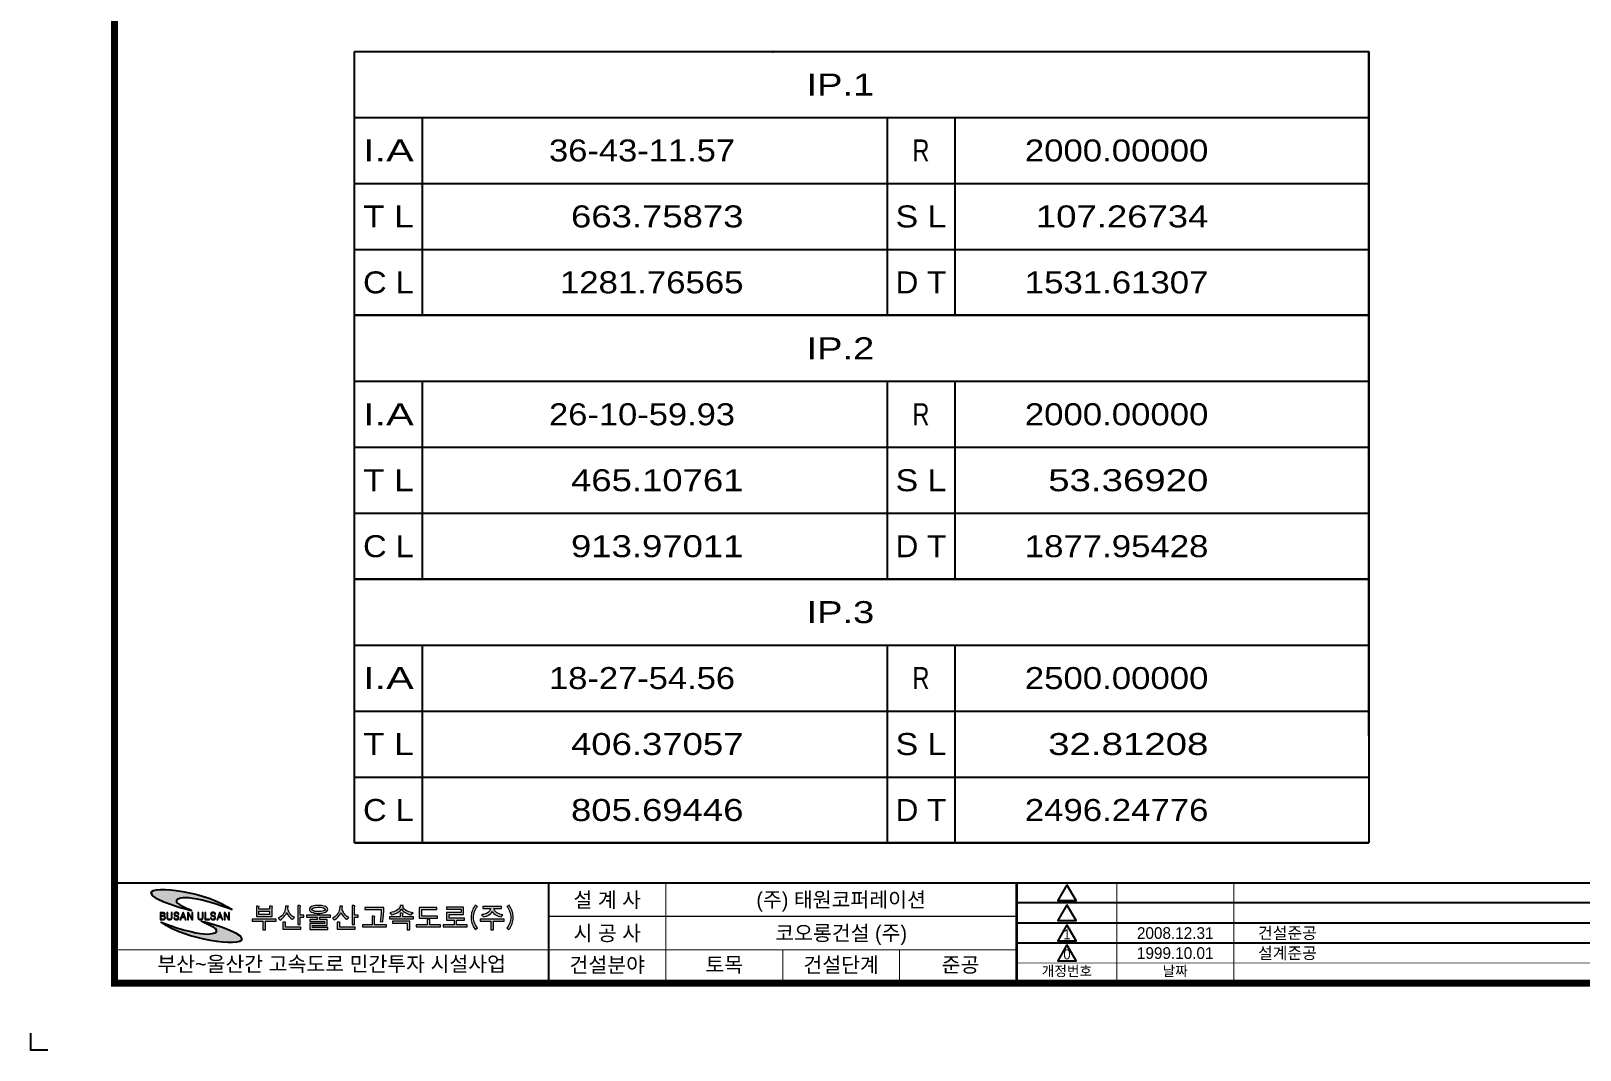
# Model space of a CAD drawing. Header units: millimetres. Extents: x 0 to 1450, y 0 to 594.
# Drawn here: x 0 to 463.7, y 0 to 304.9 of the extents above; entities that cross this region are included whole.
import ezdxf
from ezdxf.enums import TextEntityAlignment as Align

# ---------------------------------------------------------------- set-up
doc = ezdxf.new("R2010")
doc.units = ezdxf.units.MM
doc.header["$LTSCALE"] = 10
for name, color, linetype in [('CA-TABL-LIN1', 4, 'Continuous'), ('CA-TABL-LIN2', 1, 'Continuous'), ('CA-TABL-TEX1', 6, 'Continuous'), ('CA-TABL-TEX2', 3, 'Continuous'), ('CX-BORD', 3, 'Continuous'), ('CX-BORD-LIN1', 4, 'Continuous'), ('CX-BORD-LIN2', 3, 'Continuous'), ('CX-BORD-TEX2', 7, 'Continuous'), ('CX-BORD-TEX3', 6, 'Continuous'), ('CX-MISC', 2, 'Continuous')]:
    doc.layers.add(name, color=color, linetype=linetype)
doc.styles.add('RP2', font='Dotum.ttf')
doc.styles.add('TB_TEXT', font='Dotum.ttf')
doc.styles.add('TB_WBTXT', font='Dotum.ttf')
doc.styles.add('TB_WMTXT', font='Dotum.ttf')

# ---------------------------------------------------------------- blocks, each defined once
blk = doc.blocks.new('CXGLOGO-EX흑백1')
h = blk.add_hatch(color=74)
edge = h.paths.add_edge_path()
edge.add_spline(control_points=[(3.24, 1.49), (1.67, 2.6), (-1.78, 3.37), (-1.38, 4.71), (-1.38, 4.71), (-1.38, 4.71), (0.38, 7.51), (15.15, 1.88)], knot_values=[0, 0, 0, 0, 0.25, 0.25, 0.25, 0.25, 0.5, 0.5, 0.5, 0.5], degree=3, periodic=0)
edge.add_spline(control_points=[(15.15, 1.88), (8, 7.3), (-8.94, 9.33), (-8.99, 6.91)], knot_values=[0.5, 0.5, 0.5, 0.5, 0.75, 0.75, 0.75, 0.75], degree=3, periodic=0)
edge.add_spline(control_points=[(-8.99, 6.91), (-9.03, 4.5), (3.24, 1.49), (3.24, 1.49)], knot_values=[0.75, 0.75, 0.75, 0.75, 1, 1, 1, 1], degree=3, periodic=0)
h = blk.add_hatch(color=256)
h.paths.add_polyline_path([(11.6, 0.69), (11.94, -0.26), (11.26, -0.26)], flags=16)
h.paths.add_polyline_path([(12.25, -1.14), (12.54, -1.14), (11.73, 1.06), (11.48, 1.06), (10.67, -1.14), (10.96, -1.14), (11.18, -0.49), (12.02, -0.49)])
h.paths.add_polyline_path([(1.54, -1.14), (0.73, 1.06), (0.48, 1.06), (-0.33, -1.14), (-0.04, -1.14), (0.19, -0.49), (1.03, -0.49), (1.25, -1.14)])
h.paths.add_polyline_path([(1.9, -1.14), (2.17, -1.14), (2.17, 0.61), (3.23, -1.14), (3.52, -1.14), (3.52, 1.06), (3.25, 1.06), (3.25, -0.65), (2.21, 1.06), (1.9, 1.06)])
h.paths.add_polyline_path([(5.3, -0.69), (5.27, -0.48), (5.27, 1.06), (5, 1.06), (5, -0.45), (5.03, -0.7), (5.1, -0.9), (5.16, -0.98), (5.32, -1.1), (5.52, -1.17), (5.77, -1.2), (5.79, -1.2), (6.04, -1.17), (6.25, -1.1), (6.41, -1), (6.41, -0.99), (6.53, -0.82), (6.59, -0.61), (6.6, -0.45), (6.6, 1.06), (6.33, 1.06), (6.33, -0.46), (6.29, -0.7), (6.19, -0.86), (6.01, -0.96), (5.79, -0.98), (5.55, -0.94), (5.4, -0.86)])
h.paths.add_polyline_path([(7.36, 1.06), (7.09, 1.06), (7.09, -1.14), (8.47, -1.14), (8.47, -0.93), (7.36, -0.93)])
h.paths.add_polyline_path([(10.02, 1.02), (9.81, 1.08), (9.56, 1.11), (9.56, 1.11), (9.3, 1.08), (9.1, 1.02), (9.01, 0.95), (8.88, 0.78), (8.84, 0.56), (8.84, 0.54), (8.88, 0.31), (9, 0.15), (9.13, 0.06), (9.37, -0.05), (9.48, -0.09), (9.53, -0.11), (9.76, -0.21), (9.83, -0.25), (10, -0.36), (10.06, -0.48), (10.08, -0.62), (10.02, -0.84), (9.94, -0.9), (9.76, -0.97), (9.57, -0.98), (9.32, -0.94), (9.17, -0.86), (9.07, -0.7), (9.04, -0.45), (8.77, -0.45), (8.8, -0.69), (8.87, -0.89), (8.94, -0.99), (9.1, -1.1), (9.31, -1.17), (9.56, -1.2), (9.57, -1.2), (9.84, -1.17), (10.04, -1.12), (10.15, -1.05), (10.28, -0.89), (10.34, -0.68), (10.35, -0.58), (10.32, -0.35), (10.21, -0.18), (10.18, -0.16), (10.05, -0.07), (9.82, 0.03), (9.65, 0.11), (9.38, 0.22), (9.22, 0.31), (9.21, 0.32), (9.13, 0.51), (9.13, 0.57), (9.2, 0.78), (9.25, 0.82), (9.45, 0.89), (9.55, 0.9), (9.78, 0.85), (9.9, 0.77), (10.02, 0.59), (10.05, 0.47), (10.32, 0.47), (10.28, 0.71), (10.17, 0.89), (10.17, 0.9)])
h.paths.add_polyline_path([(12.89, -1.14), (13.16, -1.14), (13.16, 0.61), (14.23, -1.14), (14.52, -1.14), (14.52, 1.06), (14.24, 1.06), (14.24, -0.65), (13.2, 1.06), (12.89, 1.06)])
h.paths.add_polyline_path([(0.27, -0.26), (0.61, 0.69), (0.95, -0.26)], flags=16)
h.paths.add_polyline_path([(-5.98, 0.11), (-5.98, 0.84), (-5.48, 0.84), (-5.24, 0.81), (-5.13, 0.75), (-5.04, 0.57), (-5.04, 0.49), (-5.09, 0.27), (-5.16, 0.19), (-5.34, 0.12), (-5.5, 0.11)], flags=16)
h.paths.add_polyline_path([(-5.98, -0.93), (-5.98, -0.1), (-5.44, -0.1), (-5.2, -0.13), (-5.1, -0.17), (-4.98, -0.33), (-4.96, -0.52), (-5.01, -0.75), (-5.09, -0.85), (-5.27, -0.92), (-5.44, -0.93)], flags=16)
h.paths.add_polyline_path([(-5.12, 1.02), (-5.35, 1.06), (-5.4, 1.06), (-6.25, 1.06), (-6.25, -1.14), (-5.37, -1.14), (-5.12, -1.12), (-4.92, -1.05), (-4.85, -0.99), (-4.74, -0.83), (-4.69, -0.61), (-4.68, -0.52), (-4.72, -0.28), (-4.81, -0.13), (-4.98, 0), (-5.07, 0.03), (-4.88, 0.15), (-4.85, 0.19), (-4.77, 0.39), (-4.76, 0.5), (-4.8, 0.72), (-4.92, 0.9), (-4.94, 0.91)])
h.paths.add_polyline_path([(-3.97, -0.69), (-3.99, -0.48), (-3.99, 1.06), (-4.26, 1.06), (-4.26, -0.45), (-4.24, -0.7), (-4.16, -0.9), (-4.1, -0.98), (-3.95, -1.1), (-3.74, -1.17), (-3.49, -1.2), (-3.48, -1.2), (-3.22, -1.17), (-3.01, -1.1), (-2.86, -1), (-2.85, -0.99), (-2.74, -0.82), (-2.68, -0.61), (-2.66, -0.45), (-2.66, 1.06), (-2.94, 1.06), (-2.94, -0.46), (-2.97, -0.7), (-3.08, -0.86), (-3.26, -0.96), (-3.47, -0.98), (-3.72, -0.94), (-3.87, -0.86)])
h.paths.add_polyline_path([(-0.83, 0.9), (-0.97, 1.02), (-1.18, 1.08), (-1.44, 1.11), (-1.69, 1.08), (-1.89, 1.02), (-1.98, 0.95), (-2.11, 0.78), (-2.16, 0.56), (-2.16, 0.54), (-2.12, 0.31), (-2, 0.15), (-1.86, 0.06), (-1.63, -0.05), (-1.52, -0.09), (-1.47, -0.11), (-1.24, -0.21), (-1.17, -0.25), (-1, -0.36), (-0.93, -0.48), (-0.92, -0.62), (-0.97, -0.84), (-1.05, -0.9), (-1.23, -0.97), (-1.42, -0.98), (-1.67, -0.94), (-1.82, -0.86), (-1.92, -0.7), (-1.96, -0.45), (-2.22, -0.45), (-2.2, -0.69), (-2.12, -0.89), (-2.05, -0.99), (-1.89, -1.1), (-1.69, -1.17), (-1.43, -1.2), (-1.42, -1.2), (-1.16, -1.17), (-0.96, -1.12), (-0.85, -1.05), (-0.71, -0.89), (-0.65, -0.68), (-0.64, -0.58), (-0.68, -0.35), (-0.79, -0.18), (-0.81, -0.16), (-0.95, -0.07), (-1.17, 0.03), (-1.35, 0.11), (-1.61, 0.22), (-1.77, 0.31), (-1.78, 0.32), (-1.86, 0.51), (-1.86, 0.57), (-1.79, 0.78), (-1.74, 0.82), (-1.55, 0.89), (-1.44, 0.9), (-1.22, 0.85), (-1.09, 0.77), (-0.97, 0.59), (-0.95, 0.47), (-0.68, 0.47), (-0.72, 0.71), (-0.82, 0.89)])
h = blk.add_hatch(color=256)
h.paths.add_polyline_path([(63.25, -2.21), (67.68, -2.21), (67.68, -4.14), (68.44, -4.14), (68.44, -1.6), (63.25, -1.6)])
h.paths.add_polyline_path([(74.44, -1.23), (74.5, -1.07), (74.18, -0.99), (73.66, -0.99), (73.66, -2.67), (70.41, -2.67), (70.41, -3.28), (77.61, -3.28), (77.61, -2.67), (74.41, -2.67), (74.41, -1.3)])
h.paths.add_polyline_path([(93.49, -1.61), (96.71, -1.61), (96.71, -0.99), (89.51, -0.99), (89.51, -1.61), (92.73, -1.61), (92.73, -4.14), (93.49, -4.14)])
h.paths.add_polyline_path([(98.53, -1.72), (98.37, -2.14), (98.33, -2.24), (98.14, -2.64), (97.91, -3.02), (97.66, -3.37), (97.51, -3.56), (98.15, -4.08), (98.41, -3.72), (98.64, -3.35), (98.84, -2.96), (99.02, -2.55), (99.1, -2.3), (99.23, -1.88), (99.33, -1.44), (99.4, -1.01), (99.43, -0.57), (99.43, -0.39), (99.41, 0.03), (99.35, 0.47), (99.26, 0.9), (99.13, 1.34), (99.11, 1.39), (98.97, 1.77), (98.79, 2.15), (98.58, 2.55), (98.35, 2.95), (98.16, 3.25), (97.51, 2.85), (97.76, 2.5), (97.99, 2.12), (98.19, 1.72), (98.35, 1.32), (98.51, 0.88), (98.62, 0.44), (98.69, 0.02), (98.72, -0.4), (98.72, -0.42), (98.7, -0.86), (98.63, -1.29)])
h.paths.add_polyline_path([(93.89, 1.53), (93.7, 1.9), (93.59, 2.25), (95.94, 2.25), (95.94, 2.86), (90.28, 2.86), (90.28, 2.25), (92.65, 2.25), (92.53, 1.84), (92.33, 1.47), (92.04, 1.16), (91.73, 0.92), (91.38, 0.74), (91, 0.59), (90.57, 0.47), (90.09, 0.38), (89.95, 0.36), (90.26, 0.07), (90.53, -0.26), (90.95, -0.16), (91.37, -0.02), (91.77, 0.15), (92.15, 0.37), (92.57, 0.66), (92.88, 0.96), (93.09, 1.27), (93.11, 1.32), (93.33, 1.02), (93.63, 0.73), (94.03, 0.44), (94.15, 0.37), (94.54, 0.16), (94.94, -0.02), (95.35, -0.17), (95.77, -0.28), (96, 0.01), (96.29, 0.32), (95.8, 0.42), (95.36, 0.55), (94.97, 0.7), (94.62, 0.88), (94.53, 0.93), (94.17, 1.21)])
h.paths.add_polyline_path([(86.94, -1.7), (87.06, -2.13), (87.12, -2.3), (87.28, -2.72), (87.46, -3.12), (87.67, -3.51), (87.91, -3.88), (88.06, -4.08), (88.71, -3.56), (88.44, -3.21), (88.2, -2.85), (87.98, -2.45), (87.89, -2.24), (87.73, -1.81), (87.61, -1.38), (87.54, -0.96), (87.51, -0.52), (87.51, -0.42), (87.53, -0.01), (87.6, 0.42), (87.7, 0.86), (87.85, 1.3), (87.85, 1.32), (88.03, 1.74), (88.24, 2.13), (88.46, 2.51), (88.71, 2.85), (88.05, 3.25), (87.8, 2.85), (87.57, 2.45), (87.37, 2.06), (87.21, 1.67), (87.1, 1.39), (86.97, 0.95), (86.88, 0.52), (86.82, 0.08), (86.8, -0.35), (86.8, -0.39), (86.81, -0.83), (86.86, -1.26)])
h.paths.add_polyline_path([(79.45, 1.02), (79.45, -1.26), (81.7, -1.26), (81.7, -2.67), (78.45, -2.67), (78.45, -3.28), (85.65, -3.28), (85.65, -2.67), (82.45, -2.67), (82.45, -1.49), (82.46, -1.45), (82.49, -1.41), (82.54, -1.33), (82.55, -1.26), (84.84, -1.26), (84.84, -0.65), (80.21, -0.65), (80.21, 0.42), (84.56, 0.42), (84.56, 2.62), (79.47, 2.62), (79.47, 2), (83.8, 2), (83.8, 1.02)])
h.paths.add_polyline_path([(76.55, 2.56), (71.31, 2.56), (71.31, -0.7), (76.71, -0.7), (76.71, -0.1), (72.08, -0.1), (72.08, 1.94), (76.55, 1.94)])
h.paths.add_polyline_path([(66.12, 0.8), (65.59, 0.8), (65.59, -0.3), (62.37, -0.3), (62.37, -0.9), (69.57, -0.9), (69.57, -0.3), (66.36, -0.3), (66.36, 0.47), (66.39, 0.55), (66.45, 0.71)])
h.paths.add_polyline_path([(66.51, 3.1), (66.13, 3.15), (65.62, 3.15), (65.55, 2.77), (65.38, 2.41), (65.1, 2.07), (64.75, 1.78), (64.42, 1.56), (64.06, 1.38), (63.66, 1.22), (63.23, 1.08), (62.77, 0.98), (62.49, 0.94), (62.76, 0.65), (63.01, 0.34), (63.46, 0.46), (63.9, 0.59), (64.3, 0.74), (64.68, 0.92), (64.87, 1.02), (65.3, 1.3), (65.63, 1.59), (65.88, 1.89), (65.96, 2.01), (66.16, 1.71), (66.45, 1.42), (66.83, 1.14), (67.1, 0.98), (67.47, 0.78), (67.87, 0.62), (68.3, 0.47), (68.73, 0.35), (68.84, 0.33), (69.11, 0.62), (69.42, 0.91), (68.98, 0.98), (68.55, 1.09), (68.14, 1.24), (67.74, 1.41), (67.49, 1.55), (67.05, 1.83), (66.72, 2.14), (66.5, 2.44), (66.43, 2.62), (66.42, 2.8), (66.49, 2.95)])
h.paths.add_polyline_path([(41.14, 1.3), (40.63, 1.32), (40.18, 1.37), (39.79, 1.46), (39.64, 1.51), (39.23, 1.76), (39.15, 1.95), (39.32, 2.24), (39.64, 2.4), (39.99, 2.5), (40.41, 2.56), (40.9, 2.59), (41.14, 2.6), (41.65, 2.58), (42.1, 2.53), (42.48, 2.44), (42.62, 2.4), (43.03, 2.16), (43.12, 1.95), (42.94, 1.67), (42.62, 1.51), (42.27, 1.41), (41.85, 1.34), (41.36, 1.3)], flags=16)
h.paths.add_polyline_path([(41.55, 3.14), (41.14, 3.15), (40.62, 3.13), (40.15, 3.09), (39.72, 3.01), (39.35, 2.9), (39.08, 2.79), (38.67, 2.52), (38.44, 2.21), (38.39, 1.95), (38.48, 1.6), (38.76, 1.31), (39.08, 1.12), (39.42, 0.98), (39.8, 0.87), (40.23, 0.8), (40.71, 0.76), (41.14, 0.75), (41.65, 0.76), (42.12, 0.81), (42.54, 0.89), (42.92, 1), (43.19, 1.12), (43.6, 1.39), (43.83, 1.7), (43.88, 1.95), (43.79, 2.3), (43.51, 2.6), (43.19, 2.79), (42.85, 2.92), (42.47, 3.03), (42.03, 3.1)])
h.paths.add_polyline_path([(47.59, -1.92), (47.27, -1.84), (46.75, -1.84), (46.75, -3.95), (52.12, -3.95), (52.12, -3.34), (47.52, -3.34), (47.52, -2.2), (47.52, -2.14), (47.55, -2.09)])
h.paths.add_polyline_path([(31.34, -1.92), (31.02, -1.84), (30.5, -1.84), (30.5, -3.95), (35.87, -3.95), (35.87, -3.34), (31.27, -3.34), (31.27, -2.2), (31.27, -2.14), (31.29, -2.09)])
h.paths.add_polyline_path([(42.94, -1.66), (42.94, -2.22), (38.57, -2.22), (38.57, -4.04), (43.94, -4.04), (43.94, -3.43), (39.33, -3.43), (39.33, -2.84), (43.7, -2.84), (43.7, -1.05), (41.51, -1.05), (41.51, -0.34), (44.73, -0.34), (44.73, 0.27), (37.53, 0.27), (37.53, -0.34), (40.75, -0.34), (40.75, -1.05), (38.57, -1.05), (38.57, -1.66)])
h.paths.add_polyline_path([(21.28, -0.99), (21.28, -1.61), (24.5, -1.61), (24.5, -4.14), (25.26, -4.14), (25.26, -1.61), (28.48, -1.61), (28.48, -0.99)])
h.paths.add_polyline_path([(51.7, 3.15), (51.16, 3.15), (51.16, -2.53), (51.92, -2.53), (51.92, -0.36), (52.98, -0.36), (52.98, 0.26), (51.92, 0.26), (51.92, 2.67), (51.94, 2.77), (51.98, 2.87), (52.02, 3.07)])
h.paths.add_polyline_path([(48.36, 2.89), (47.98, 2.94), (47.48, 2.94), (47.48, 2.49), (47.44, 2.06), (47.35, 1.64), (47.2, 1.23), (47.01, 0.84), (46.93, 0.69), (46.66, 0.31), (46.37, -0.01), (46.04, -0.29), (45.68, -0.5), (45.32, -0.65), (45.61, -0.92), (45.89, -1.23), (46.26, -0.98), (46.6, -0.71), (46.92, -0.41), (47.04, -0.28), (47.33, 0.08), (47.57, 0.45), (47.76, 0.83), (47.84, 1.05), (48.01, 0.66), (48.24, 0.28), (48.51, -0.08), (48.82, -0.41), (49.15, -0.7), (49.5, -0.96), (49.6, -1.02), (49.91, -0.72), (50.23, -0.43), (49.86, -0.27), (49.51, -0.04), (49.19, 0.26), (48.87, 0.62), (48.84, 0.66), (48.57, 1.07), (48.37, 1.48), (48.26, 1.87), (48.22, 2.19), (48.25, 2.48), (48.33, 2.7)])
h.paths.add_polyline_path([(35.45, 3.15), (34.91, 3.15), (34.91, -2.53), (35.67, -2.53), (35.67, -0.36), (36.73, -0.36), (36.73, 0.26), (35.67, 0.26), (35.67, 2.67), (35.69, 2.77), (35.73, 2.87), (35.77, 3.07)])
h.paths.add_polyline_path([(32.11, 2.89), (31.73, 2.94), (31.23, 2.94), (31.23, 2.49), (31.19, 2.06), (31.09, 1.64), (30.95, 1.23), (30.76, 0.84), (30.68, 0.69), (30.41, 0.31), (30.12, -0.01), (29.79, -0.29), (29.43, -0.5), (29.07, -0.65), (29.36, -0.92), (29.64, -1.23), (30.01, -0.98), (30.35, -0.71), (30.67, -0.41), (30.79, -0.28), (31.08, 0.08), (31.32, 0.45), (31.51, 0.83), (31.59, 1.05), (31.76, 0.66), (31.99, 0.28), (32.26, -0.08), (32.57, -0.41), (32.89, -0.7), (33.25, -0.96), (33.35, -1.02), (33.65, -0.72), (33.97, -0.43), (33.61, -0.27), (33.26, -0.04), (32.93, 0.26), (32.62, 0.62), (32.59, 0.66), (32.32, 1.07), (32.12, 1.48), (32.01, 1.87), (31.97, 2.19), (32, 2.48), (32.08, 2.7)])
h.paths.add_polyline_path([(26.51, 1.39), (26.51, 0.4), (23.29, 0.4), (23.29, 1.39)], flags=16)
h.paths.add_polyline_path([(27.32, 2.66), (27.37, 2.83), (27, 2.91), (26.51, 2.91), (26.51, 2), (23.29, 2), (23.29, 2.58), (23.3, 2.62), (23.33, 2.67), (23.39, 2.83), (22.99, 2.91), (22.53, 2.91), (22.53, -0.21), (27.28, -0.21), (27.28, 2.56), (27.29, 2.62)])
h.paths.add_polyline_path([(58, -0.14), (57.69, -0.06), (57.16, -0.06), (57.16, -2.67), (54.33, -2.67), (54.33, -3.28), (61.53, -3.28), (61.53, -2.67), (57.92, -2.67), (57.92, -0.45), (57.92, -0.39), (57.96, -0.32)])
h.paths.add_polyline_path([(60.7, 2.5), (55.01, 2.5), (55.01, 1.88), (59.93, 1.88), (59.93, 1.55), (59.9, 1.14), (59.86, 0.66), (59.82, 0.12), (59.76, -0.41), (59.7, -0.88), (59.65, -1.29), (59.59, -1.65), (59.59, -1.67), (59.95, -1.69), (60.35, -1.73), (60.41, -1.34), (60.46, -0.92), (60.51, -0.47), (60.56, 0.01), (60.58, 0.23), (60.62, 0.71), (60.65, 1.18), (60.67, 1.62), (60.69, 2.04), (60.7, 2.45)])
h = blk.add_hatch(color=142)
edge = h.paths.add_edge_path()
edge.add_spline(control_points=[(18.21, -6.91), (18.25, -4.5), (5.98, -1.49), (5.98, -1.49)], knot_values=[0.75, 0.75, 0.75, 0.75, 1, 1, 1, 1], degree=3, periodic=0)
edge.add_spline(control_points=[(5.98, -1.49), (7.55, -2.6), (11, -3.37), (10.6, -4.71), (10.6, -4.71), (10.6, -4.71), (8.84, -7.51), (-5.93, -1.88)], knot_values=[0, 0, 0, 0, 0.25, 0.25, 0.25, 0.25, 0.5, 0.5, 0.5, 0.5], degree=3, periodic=0)
edge.add_spline(control_points=[(-5.93, -1.88), (1.22, -7.3), (18.17, -9.33), (18.21, -6.91)], knot_values=[0.5, 0.5, 0.5, 0.5, 0.75, 0.75, 0.75, 0.75], degree=3, periodic=0)
at = {"lineweight": 0}
for points in [[(-5.12, 1.02), (-5.35, 1.06), (-5.4, 1.06), (-6.25, 1.06), (-6.25, -1.14), (-5.37, -1.14), (-5.12, -1.12), (-4.92, -1.05), (-4.85, -0.99), (-4.74, -0.83), (-4.69, -0.61), (-4.68, -0.52), (-4.72, -0.28), (-4.81, -0.13), (-4.98, 0), (-5.07, 0.03), (-4.88, 0.15), (-4.85, 0.19), (-4.77, 0.39), (-4.76, 0.5), (-4.8, 0.72), (-4.92, 0.9), (-4.94, 0.91)], [(-5.98, 0.11), (-5.98, 0.84), (-5.48, 0.84), (-5.24, 0.81), (-5.13, 0.75), (-5.04, 0.57), (-5.04, 0.49), (-5.09, 0.27), (-5.16, 0.19), (-5.34, 0.12), (-5.5, 0.11)], [(-3.97, -0.69), (-3.99, -0.48), (-3.99, 1.06), (-4.26, 1.06), (-4.26, -0.45), (-4.24, -0.7), (-4.16, -0.9), (-4.1, -0.98), (-3.95, -1.1), (-3.74, -1.17), (-3.49, -1.2), (-3.48, -1.2), (-3.22, -1.17), (-3.01, -1.1), (-2.86, -1), (-2.85, -0.99), (-2.74, -0.82), (-2.68, -0.61), (-2.66, -0.45), (-2.66, 1.06), (-2.94, 1.06), (-2.94, -0.46), (-2.97, -0.7), (-3.08, -0.86), (-3.26, -0.96), (-3.47, -0.98), (-3.72, -0.94), (-3.87, -0.86)], [(-0.83, 0.9), (-0.97, 1.02), (-1.18, 1.08), (-1.44, 1.11), (-1.69, 1.08), (-1.89, 1.02), (-1.98, 0.95), (-2.11, 0.78), (-2.16, 0.56), (-2.16, 0.54), (-2.12, 0.31), (-2, 0.15), (-1.86, 0.06), (-1.63, -0.05), (-1.52, -0.09), (-1.47, -0.11), (-1.24, -0.21), (-1.17, -0.25), (-1, -0.36), (-0.93, -0.48), (-0.92, -0.62), (-0.97, -0.84), (-1.05, -0.9), (-1.23, -0.97), (-1.42, -0.98), (-1.67, -0.94), (-1.82, -0.86), (-1.92, -0.7), (-1.96, -0.45), (-1.96, -0.45), (-2.22, -0.45), (-2.2, -0.69), (-2.12, -0.89), (-2.05, -0.99), (-1.89, -1.1), (-1.69, -1.17), (-1.43, -1.2), (-1.42, -1.2), (-1.16, -1.17), (-0.96, -1.12), (-0.85, -1.05), (-0.71, -0.89), (-0.65, -0.68), (-0.64, -0.58), (-0.68, -0.35), (-0.79, -0.18), (-0.81, -0.16), (-0.95, -0.07), (-1.17, 0.03), (-1.35, 0.11), (-1.61, 0.22), (-1.77, 0.31), (-1.78, 0.32), (-1.86, 0.51), (-1.86, 0.57), (-1.79, 0.78), (-1.74, 0.82), (-1.55, 0.89), (-1.44, 0.9), (-1.22, 0.85), (-1.09, 0.77), (-0.97, 0.59), (-0.95, 0.47), (-0.68, 0.47), (-0.72, 0.71), (-0.82, 0.89)], [(1.54, -1.14), (0.73, 1.06), (0.48, 1.06), (-0.33, -1.14), (-0.04, -1.14), (0.19, -0.49), (1.03, -0.49), (1.25, -1.14)], [(0.27, -0.26), (0.61, 0.69), (0.95, -0.26)], [(1.9, -1.14), (2.17, -1.14), (2.17, 0.61), (3.23, -1.14), (3.52, -1.14), (3.52, 1.06), (3.25, 1.06), (3.25, -0.65), (2.21, 1.06), (1.9, 1.06)], [(5.3, -0.69), (5.27, -0.48), (5.27, 1.06), (5, 1.06), (5, -0.45), (5.03, -0.7), (5.1, -0.9), (5.16, -0.98), (5.32, -1.1), (5.52, -1.17), (5.77, -1.2), (5.79, -1.2), (6.04, -1.17), (6.25, -1.1), (6.41, -1), (6.41, -0.99), (6.53, -0.82), (6.59, -0.61), (6.6, -0.45), (6.6, 1.06), (6.33, 1.06), (6.33, -0.46), (6.29, -0.7), (6.19, -0.86), (6.01, -0.96), (5.79, -0.98), (5.55, -0.94), (5.4, -0.86)], [(7.36, 1.06), (7.09, 1.06), (7.09, -1.14), (8.47, -1.14), (8.47, -0.93), (7.36, -0.93)], [(10.02, 1.02), (9.81, 1.08), (9.56, 1.11), (9.56, 1.11), (9.3, 1.08), (9.1, 1.02), (9.01, 0.95), (8.88, 0.78), (8.84, 0.56), (8.84, 0.54), (8.88, 0.31), (9, 0.15), (9.13, 0.06), (9.37, -0.05), (9.48, -0.09), (9.53, -0.11), (9.76, -0.21), (9.83, -0.25), (10, -0.36), (10.06, -0.48), (10.08, -0.62), (10.02, -0.84), (9.94, -0.9), (9.76, -0.97), (9.57, -0.98), (9.32, -0.94), (9.17, -0.86), (9.07, -0.7), (9.04, -0.45), (9.04, -0.45), (8.77, -0.45), (8.8, -0.69), (8.87, -0.89), (8.94, -0.99), (9.1, -1.1), (9.31, -1.17), (9.56, -1.2), (9.57, -1.2), (9.84, -1.17), (10.04, -1.12), (10.15, -1.05), (10.28, -0.89), (10.34, -0.68), (10.35, -0.58), (10.32, -0.35), (10.21, -0.18), (10.18, -0.16), (10.05, -0.07), (9.82, 0.03), (9.65, 0.11), (9.38, 0.22), (9.22, 0.31), (9.21, 0.32), (9.13, 0.51), (9.13, 0.57), (9.2, 0.78), (9.25, 0.82), (9.45, 0.89), (9.55, 0.9), (9.78, 0.85), (9.9, 0.77), (10.02, 0.59), (10.05, 0.47), (10.32, 0.47), (10.28, 0.71), (10.17, 0.89), (10.17, 0.9)], [(12.25, -1.14), (12.54, -1.14), (11.73, 1.06), (11.48, 1.06), (10.67, -1.14), (10.96, -1.14), (11.18, -0.49), (12.02, -0.49)], [(11.6, 0.69), (11.94, -0.26), (11.26, -0.26)], [(12.89, -1.14), (13.16, -1.14), (13.16, 0.61), (14.23, -1.14), (14.52, -1.14), (14.52, 1.06), (14.24, 1.06), (14.24, -0.65), (13.2, 1.06), (12.89, 1.06)], [(27.32, 2.66), (27.37, 2.83), (27, 2.91), (26.51, 2.91), (26.51, 2), (23.29, 2), (23.29, 2.58), (23.3, 2.62), (23.33, 2.67), (23.39, 2.83), (22.99, 2.91), (22.53, 2.91), (22.53, -0.21), (27.28, -0.21), (27.28, 2.56), (27.29, 2.62)], [(26.51, 1.39), (26.51, 0.4), (23.29, 0.4), (23.29, 1.39)], [(32.11, 2.89), (31.73, 2.94), (31.23, 2.94), (31.23, 2.49), (31.19, 2.06), (31.09, 1.64), (30.95, 1.23), (30.76, 0.84), (30.68, 0.69), (30.41, 0.31), (30.12, -0.01), (29.79, -0.29), (29.43, -0.5), (29.07, -0.65), (29.36, -0.92), (29.64, -1.23), (30.01, -0.98), (30.35, -0.71), (30.67, -0.41), (30.79, -0.28), (31.08, 0.08), (31.32, 0.45), (31.51, 0.83), (31.59, 1.05), (31.76, 0.66), (31.99, 0.28), (32.26, -0.08), (32.57, -0.41), (32.89, -0.7), (33.25, -0.96), (33.35, -1.02), (33.65, -0.72), (33.97, -0.43), (33.61, -0.27), (33.26, -0.04), (32.93, 0.26), (32.62, 0.62), (32.59, 0.66), (32.32, 1.07), (32.12, 1.48), (32.01, 1.87), (31.97, 2.19), (32, 2.48), (32.08, 2.7)], [(35.45, 3.15), (34.91, 3.15), (34.91, -2.53), (35.67, -2.53), (35.67, -0.36), (36.73, -0.36), (36.73, 0.26), (35.67, 0.26), (35.67, 2.67), (35.69, 2.77), (35.73, 2.87), (35.77, 3.07)], [(42.94, -1.66), (42.94, -2.22), (38.57, -2.22), (38.57, -4.04), (43.94, -4.04), (43.94, -3.43), (39.33, -3.43), (39.33, -2.84), (43.7, -2.84), (43.7, -1.05), (41.51, -1.05), (41.51, -0.34), (44.73, -0.34), (44.73, 0.27), (37.53, 0.27), (37.53, -0.34), (40.75, -0.34), (40.75, -1.05), (38.57, -1.05), (38.57, -1.66)], [(41.55, 3.14), (41.14, 3.15), (40.62, 3.13), (40.15, 3.09), (39.72, 3.01), (39.35, 2.9), (39.08, 2.79), (38.67, 2.52), (38.44, 2.21), (38.39, 1.95), (38.48, 1.6), (38.76, 1.31), (39.08, 1.12), (39.42, 0.98), (39.8, 0.87), (40.23, 0.8), (40.71, 0.76), (41.14, 0.75), (41.65, 0.76), (42.12, 0.81), (42.54, 0.89), (42.92, 1), (43.19, 1.12), (43.6, 1.39), (43.83, 1.7), (43.88, 1.95), (43.79, 2.3), (43.51, 2.6), (43.19, 2.79), (42.85, 2.92), (42.47, 3.03), (42.03, 3.1)], [(41.14, 1.3), (40.63, 1.32), (40.18, 1.37), (39.79, 1.46), (39.64, 1.51), (39.23, 1.76), (39.15, 1.95), (39.32, 2.24), (39.64, 2.4), (39.99, 2.5), (40.41, 2.56), (40.9, 2.59), (41.14, 2.6), (41.65, 2.58), (42.1, 2.53), (42.48, 2.44), (42.62, 2.4), (43.03, 2.16), (43.12, 1.95), (42.94, 1.67), (42.62, 1.51), (42.27, 1.41), (41.85, 1.34), (41.36, 1.3)], [(48.36, 2.89), (47.98, 2.94), (47.48, 2.94), (47.48, 2.49), (47.44, 2.06), (47.35, 1.64), (47.2, 1.23), (47.01, 0.84), (46.93, 0.69), (46.66, 0.31), (46.37, -0.01), (46.04, -0.29), (45.68, -0.5), (45.32, -0.65), (45.61, -0.92), (45.89, -1.23), (46.26, -0.98), (46.6, -0.71), (46.92, -0.41), (47.04, -0.28), (47.33, 0.08), (47.57, 0.45), (47.76, 0.83), (47.84, 1.05), (48.01, 0.66), (48.24, 0.28), (48.51, -0.08), (48.82, -0.41), (49.15, -0.7), (49.5, -0.96), (49.6, -1.02), (49.91, -0.72), (50.23, -0.43), (49.86, -0.27), (49.51, -0.04), (49.19, 0.26), (48.87, 0.62), (48.84, 0.66), (48.57, 1.07), (48.37, 1.48), (48.26, 1.87), (48.22, 2.19), (48.25, 2.48), (48.33, 2.7)], [(51.7, 3.15), (51.16, 3.15), (51.16, -2.53), (51.92, -2.53), (51.92, -0.36), (52.98, -0.36), (52.98, 0.26), (51.92, 0.26), (51.92, 2.67), (51.94, 2.77), (51.98, 2.87), (52.02, 3.07)], [(60.7, 2.5), (55.01, 2.5), (55.01, 1.88), (59.93, 1.88), (59.93, 1.55), (59.9, 1.14), (59.86, 0.66), (59.82, 0.12), (59.76, -0.41), (59.7, -0.88), (59.65, -1.29), (59.59, -1.65), (59.59, -1.67), (59.95, -1.69), (60.35, -1.73), (60.41, -1.34), (60.46, -0.92), (60.51, -0.47), (60.56, 0.01), (60.58, 0.23), (60.62, 0.71), (60.65, 1.18), (60.67, 1.62), (60.69, 2.04), (60.7, 2.45)], [(66.12, 0.8), (65.59, 0.8), (65.59, -0.3), (62.37, -0.3), (62.37, -0.9), (69.57, -0.9), (69.57, -0.3), (66.36, -0.3), (66.36, 0.47), (66.39, 0.55), (66.45, 0.71)], [(66.51, 3.1), (66.13, 3.15), (65.62, 3.15), (65.55, 2.77), (65.38, 2.41), (65.1, 2.07), (64.75, 1.78), (64.42, 1.56), (64.06, 1.38), (63.66, 1.22), (63.23, 1.08), (62.77, 0.98), (62.49, 0.94), (62.76, 0.65), (63.01, 0.34), (63.46, 0.46), (63.9, 0.59), (64.3, 0.74), (64.68, 0.92), (64.87, 1.02), (65.3, 1.3), (65.63, 1.59), (65.88, 1.89), (65.96, 2.01), (66.16, 1.71), (66.45, 1.42), (66.83, 1.14), (67.1, 0.98), (67.47, 0.78), (67.87, 0.62), (68.3, 0.47), (68.73, 0.35), (68.84, 0.33), (69.11, 0.62), (69.42, 0.91), (68.98, 0.98), (68.55, 1.09), (68.14, 1.24), (67.74, 1.41), (67.49, 1.55), (67.05, 1.83), (66.72, 2.14), (66.5, 2.44), (66.43, 2.62), (66.42, 2.8), (66.49, 2.95)], [(76.55, 2.56), (71.31, 2.56), (71.31, -0.7), (76.71, -0.7), (76.71, -0.1), (72.08, -0.1), (72.08, 1.94), (76.55, 1.94)], [(79.45, 1.02), (79.45, -1.26), (81.7, -1.26), (81.7, -2.67), (78.45, -2.67), (78.45, -3.28), (85.65, -3.28), (85.65, -2.67), (82.45, -2.67), (82.45, -1.49), (82.46, -1.45), (82.49, -1.41), (82.54, -1.33), (82.55, -1.26), (84.84, -1.26), (84.84, -0.65), (80.21, -0.65), (80.21, 0.42), (84.56, 0.42), (84.56, 2.62), (79.47, 2.62), (79.47, 2), (83.8, 2), (83.8, 1.02)], [(86.94, -1.7), (87.06, -2.13), (87.12, -2.3), (87.28, -2.72), (87.46, -3.12), (87.67, -3.51), (87.91, -3.88), (88.06, -4.08), (88.71, -3.56), (88.44, -3.21), (88.2, -2.85), (87.98, -2.45), (87.89, -2.24), (87.73, -1.81), (87.61, -1.38), (87.54, -0.96), (87.51, -0.52), (87.51, -0.42), (87.53, -0.01), (87.6, 0.42), (87.7, 0.86), (87.85, 1.3), (87.85, 1.32), (88.03, 1.74), (88.24, 2.13), (88.46, 2.51), (88.71, 2.85), (88.05, 3.25), (87.8, 2.85), (87.57, 2.45), (87.37, 2.06), (87.21, 1.67), (87.1, 1.39), (86.97, 0.95), (86.88, 0.52), (86.82, 0.08), (86.8, -0.35), (86.8, -0.39), (86.81, -0.83), (86.86, -1.26)], [(93.89, 1.53), (93.7, 1.9), (93.59, 2.25), (95.94, 2.25), (95.94, 2.86), (90.28, 2.86), (90.28, 2.25), (92.65, 2.25), (92.53, 1.84), (92.33, 1.47), (92.04, 1.16), (91.73, 0.92), (91.38, 0.74), (91, 0.59), (90.57, 0.47), (90.09, 0.38), (89.95, 0.36), (90.26, 0.07), (90.53, -0.26), (90.95, -0.16), (91.37, -0.02), (91.77, 0.15), (92.15, 0.37), (92.57, 0.66), (92.88, 0.96), (93.09, 1.27), (93.11, 1.32), (93.33, 1.02), (93.63, 0.73), (94.03, 0.44), (94.15, 0.37), (94.54, 0.16), (94.94, -0.02), (95.35, -0.17), (95.77, -0.28), (96, 0.01), (96.29, 0.32), (95.8, 0.42), (95.36, 0.55), (94.97, 0.7), (94.62, 0.88), (94.53, 0.93), (94.17, 1.21)], [(98.53, -1.72), (98.37, -2.14), (98.33, -2.24), (98.14, -2.64), (97.91, -3.02), (97.66, -3.37), (97.51, -3.56), (98.15, -4.08), (98.41, -3.72), (98.64, -3.35), (98.84, -2.96), (99.02, -2.55), (99.1, -2.3), (99.23, -1.88), (99.33, -1.44), (99.4, -1.01), (99.43, -0.57), (99.43, -0.39), (99.41, 0.03), (99.35, 0.47), (99.26, 0.9), (99.13, 1.34), (99.11, 1.39), (98.97, 1.77), (98.79, 2.15), (98.58, 2.55), (98.35, 2.95), (98.16, 3.25), (97.51, 2.85), (97.76, 2.5), (97.99, 2.12), (98.19, 1.72), (98.35, 1.32), (98.51, 0.88), (98.62, 0.44), (98.69, 0.02), (98.72, -0.4), (98.72, -0.42), (98.7, -0.86), (98.63, -1.29)], [(-5.98, -0.93), (-5.98, -0.1), (-5.44, -0.1), (-5.2, -0.13), (-5.1, -0.17), (-4.98, -0.33), (-4.96, -0.52), (-5.01, -0.75), (-5.09, -0.85), (-5.27, -0.92), (-5.44, -0.93)], [(21.28, -0.99), (21.28, -1.61), (24.5, -1.61), (24.5, -4.14), (25.26, -4.14), (25.26, -1.61), (28.48, -1.61), (28.48, -0.99)], [(31.34, -1.92), (31.02, -1.84), (30.5, -1.84), (30.5, -3.95), (35.87, -3.95), (35.87, -3.34), (31.27, -3.34), (31.27, -2.2), (31.27, -2.14), (31.29, -2.09)], [(47.59, -1.92), (47.27, -1.84), (46.75, -1.84), (46.75, -3.95), (52.12, -3.95), (52.12, -3.34), (47.52, -3.34), (47.52, -2.2), (47.52, -2.14), (47.55, -2.09)], [(58, -0.14), (57.69, -0.06), (57.16, -0.06), (57.16, -2.67), (54.33, -2.67), (54.33, -3.28), (61.53, -3.28), (61.53, -2.67), (57.92, -2.67), (57.92, -0.45), (57.92, -0.39), (57.96, -0.32)], [(63.25, -2.21), (67.68, -2.21), (67.68, -4.14), (68.44, -4.14), (68.44, -1.6), (63.25, -1.6)], [(74.44, -1.23), (74.5, -1.07), (74.18, -0.99), (73.66, -0.99), (73.66, -2.67), (70.41, -2.67), (70.41, -3.28), (77.61, -3.28), (77.61, -2.67), (74.41, -2.67), (74.41, -1.3)], [(93.49, -1.61), (96.71, -1.61), (96.71, -0.99), (89.51, -0.99), (89.51, -1.61), (92.73, -1.61), (92.73, -4.14), (93.49, -4.14)]]:
    blk.add_lwpolyline(points, close=True, dxfattribs=at)
blk.add_lwpolyline([(-1.44, 1.11), (-1.44, 1.11)], dxfattribs=at)
at = {"color": 74}
blk.add_open_spline([(3.24, 1.49), (1.67, 2.6), (-1.78, 3.37), (-1.38, 4.71), (-1.38, 4.71), (-1.38, 4.71), (0.38, 7.51), (15.15, 1.88), (15.15, 1.88), (8, 7.3), (-8.94, 9.33), (-8.99, 6.91), (-8.99, 6.91), (-9.03, 4.5), (3.24, 1.49), (3.24, 1.49)], degree=3, knots=[0, 0, 0, 0, 0.25, 0.25, 0.25, 0.25, 0.5, 0.5, 0.5, 0.5, 0.75, 0.75, 0.75, 0.75, 1, 1, 1, 1], dxfattribs=at)
at = {"color": 142}
blk.add_open_spline([(5.98, -1.49), (7.55, -2.6), (11, -3.37), (10.6, -4.71), (10.6, -4.71), (10.6, -4.71), (8.84, -7.51), (-5.93, -1.88), (-5.93, -1.88), (1.22, -7.3), (18.17, -9.33), (18.21, -6.91), (18.21, -6.91), (18.25, -4.5), (5.98, -1.49), (5.98, -1.49)], degree=3, knots=[0, 0, 0, 0, 0.25, 0.25, 0.25, 0.25, 0.5, 0.5, 0.5, 0.5, 0.75, 0.75, 0.75, 0.75, 1, 1, 1, 1], dxfattribs=at)
blk = doc.blocks.new('CXBLKA1-KHCA-부산~울산409_K2H(가1450)')
at = {"layer": 'CX-BORD-LIN1', "const_width": 2}
blk.add_lwpolyline([(1430, 20), (25, 20), (25, 574), (1430, 574)], close=True, dxfattribs=at)
at = {"layer": 'CX-BORD-LIN1'}
for points, const_width in [([(1430, 50), (25, 50)], 0.6), ([(155, 20), (155, 50)], 0.6), ([(190, 20), (190, 50)], 0.3), ([(295, 20), (295, 50)], 0.8), ([(295, 20), (295, 50)], 0.6), ([(325, 20), (325, 50)], 0.3), ([(360, 20), (360, 50)], 0.3), ([(1200, 26), (295, 26)], 0.2)]:
    blk.add_lwpolyline(points, dxfattribs=dict(at, const_width=const_width))
for points in [[(310.08, 49.47), (307.34, 44.71), (312.83, 44.71)], [(310.08, 43.47), (307.34, 38.71), (312.83, 38.71)], [(310.08, 37.47), (307.34, 32.71), (312.83, 32.71)], [(310.08, 31.47), (307.34, 26.71), (312.83, 26.71)]]:
    blk.add_lwpolyline(points, close=True, dxfattribs=at)
at = {"layer": 'CX-BORD-LIN2'}
for points in [[(1200, 44), (295, 44)], [(1200, 38), (295, 38)], [(1200, 32), (295, 32)]]:
    blk.add_lwpolyline(points, dxfattribs=at)
at = {"layer": 'CX-BORD-LIN2', "const_width": 0.3}
for points in [[(295, 40), (155, 40)], [(295, 30), (25, 30)], [(225, 20), (225, 30)], [(260, 20), (260, 30)]]:
    blk.add_lwpolyline(points, dxfattribs=at)
at = {"layer": 'CX-MISC'}
blk.add_lwpolyline([(5, 0), (0, 0), (0, 5)], dxfattribs=at)
blk.add_blockref('CXGLOGO-EX흑백1', (44.93, 40.12), dxfattribs=at)
at = {"layer": 'CX-BORD-LIN1', "style": 'TB_TEXT'}
for tag, height, p in [('TR_RNUM4', 3, (310.11, 46.64)), ('TR_RDAT4', 3.5, (342.5, 47)), ('TR_DGN4', 3.5, (1093.12, 47)), ('TR_CHK4', 3.5, (1133.12, 47)), ('TR_APP4', 3.5, (1173.12, 47)), ('TR_RNUM3', 3, (310.11, 40.64)), ('TR_RDAT3', 3.5, (342.5, 41)), ('TR_DGN3', 3.5, (1093.12, 41)), ('TR_CHK3', 3.5, (1133.12, 41)), ('TR_APP3', 3.5, (1173.12, 41)), ('TR_RNUM2', 3, (310.11, 34.64)), ('TR_RDAT2', 3.5, (342.5, 35)), ('TR_DGN2', 3.5, (1093.12, 35)), ('TR_CHK2', 3.5, (1133.12, 35)), ('TR_APP2', 3.5, (1173.12, 35)), ('TR_RNUM1', 3, (310.11, 28.64)), ('TR_RDAT1', 3.5, (342.5, 29)), ('TR_DGN1', 3.5, (1093.12, 29)), ('TR_CHK1', 3.5, (1133.12, 29)), ('TR_APP1', 3.5, (1173.12, 29))]:
    blk.add_attdef(tag, text='', height=height, dxfattribs=at).set_placement(p, align=Align.MIDDLE_CENTER)
for tag, p in [('TR_RCON4', (367.3, 47)), ('TR_RCON3', (367.3, 41)), ('TR_RCON2', (367.3, 35)), ('TR_RCON1', (367.3, 29))]:
    blk.add_attdef(tag, text='', height=3.5, dxfattribs=at).set_placement(p, align=Align.MIDDLE_LEFT)
at = {"layer": 'CX-BORD-LIN2', "style": 'TB_TEXT'}
blk.add_attdef('TD_VERSION', text='', height=3, rotation=90, dxfattribs=at).set_placement((1434.5, 68.01), align=Align.MIDDLE_CENTER)
at = {"layer": 'CX-BORD-TEX2', "style": 'TB_WMTXT'}
for tag, height, p in [('TB_CNAME', 5, (40.34, 551.83)), ('TB_CSCOP', 4, (41.63, 543.83))]:
    blk.add_attdef(tag, text='', height=height, dxfattribs=at).set_placement(p, align=Align.BOTTOM_LEFT)
at = {"layer": 'CX-BORD-TEX2', "style": 'TB_WBTXT'}
for tag, height, p in [('TB_MTITIL', 10, (727.5, 553.33)), ('TB_STITL', 7, (727.5, 538.33))]:
    blk.add_attdef(tag, text='', height=height, dxfattribs=at).set_placement(p, align=Align.MIDDLE_CENTER)
at = {"layer": 'CX-BORD-TEX3', "style": 'TB_TEXT'}
for s, height, p in [('설 계 사', 4.5, (172.5, 45)), ('시 공 사', 4.5, (172.5, 35)), ('건설분야', 4.5, (172.5, 25.53)), ('건설단계', 4.5, (242.5, 25.53)), ('개정번호', 3, (310.08, 23.66)), ('날짜', 3, (342.5, 23.66))]:
    blk.add_text(s, height=height, dxfattribs=at).set_placement(p, align=Align.MIDDLE)
for tag, height, p in [('TD_DCOMP', 4.5, (242.5, 45)), ('TD_CSECT', 4.5, (1245, 45)), ('TD_DNAME_TOP', 4.5, (1389, 45)), ('TD_CCOMP', 4.5, (242.5, 35)), ('TD_HSCAL', 4.5, (1260.7, 35.24)), ('TD_VSCAL', 4.5, (1289.78, 35.24)), ('TD_DNAME_MAIN', 4.5, (1389, 39.01)), ('TD_DNAME_BOT', 3, (1389, 33.65)), ('TD_CNAME', 4.5, (90, 25.75)), ('TD_CSTEP', 4.5, (278.24, 25.53)), ('TD_FIELD', 4.5, (207.5, 25.53)), ('TD_DWGCODE', 4.5, (1275, 25.39)), ('TD_DWGNO', 4.5, (1389, 25.39))]:
    blk.add_attdef(tag, text='', height=height, dxfattribs=at).set_placement(p, align=Align.MIDDLE_CENTER)
at = {"layer": 'CX-BORD-TEX3', "style": 'TB_TEXT', "width": 0.9}
blk.add_attdef('TD_CDIST', text='', height=4, dxfattribs=at).set_placement((1290, 45), align=Align.MIDDLE_CENTER)

msp = doc.modelspace()

# ---------------------------------------------------------------- linework, layer by layer
at = {"layer": 'CA-TABL-LIN1', "linetype": 'Continuous'}
for p, q in [((96.88, 298.78), (400.5, 298.78)), ((96.88, 219.84), (96.88, 298.78)), ((400.5, 298.78), (400.5, 219.84)), ((400.5, 94.03), (400.5, 298.78)), ((96.88, 279.04), (400.5, 279.04)), ((400.5, 219.84), (96.88, 219.84)), ((96.88, 219.84), (400.5, 219.84)), ((96.88, 219.84), (400.5, 219.84)), ((96.88, 140.9), (96.88, 219.84)), ((96.88, 200.1), (400.5, 200.1)), ((400.5, 140.9), (96.88, 140.9)), ((96.88, 140.9), (400.5, 140.9)), ((96.88, 140.9), (400.5, 140.9)), ((96.88, 61.95), (96.88, 140.9)), ((400.5, 140.9), (400.5, 61.95)), ((96.88, 121.16), (400.5, 121.16)), ((96.88, 61.95), (400.5, 61.95)), ((400.5, 61.95), (96.88, 61.95)), ((96.88, 61.95), (400.5, 61.95))]:
    msp.add_line(p, q, dxfattribs=at)
at = {"layer": 'CA-TABL-LIN2', "linetype": 'Continuous'}
for p, q in [((221.92, 298.98), (222.11, 298.34)), ((117.12, 279.04), (117.12, 219.84)), ((256.28, 279.04), (256.28, 219.84)), ((276.52, 279.04), (276.52, 219.84)), ((96.88, 259.31), (400.5, 259.31)), ((96.88, 239.57), (400.5, 239.57)), ((400.5, 219.84), (400.5, 140.9)), ((117.12, 200.1), (117.12, 140.9)), ((256.28, 200.1), (256.28, 140.9)), ((276.52, 200.1), (276.52, 140.9)), ((96.88, 180.37), (400.5, 180.37)), ((96.88, 160.63), (400.5, 160.63)), ((117.12, 121.16), (117.12, 61.95)), ((256.28, 121.16), (256.28, 61.95)), ((276.52, 121.16), (276.52, 61.95)), ((96.88, 101.43), (400.5, 101.43)), ((96.88, 81.69), (400.5, 81.69))]:
    msp.add_line(p, q, dxfattribs=at)

# ---------------------------------------------------------------- block references
at = {"layer": 'CX-BORD'}
ref = msp.add_blockref('CXBLKA1-KHCA-부산~울산409_K2H(가1450)', (0, 0), dxfattribs=at)
ref.add_attrib('TD_CNAME', '부산~울산간 고속도로 민간투자 시설사업', dxfattribs={"layer": 'CX-BORD-TEX3', "height": 4.5, "style": 'TB_TEXT'}).set_placement((90, 25.75), align=Align.MIDDLE_CENTER)
ref.add_attrib('TD_DCOMP', '(주) 태원코퍼레이션', dxfattribs={"layer": 'CX-BORD-TEX3', "height": 4.5, "style": 'TB_TEXT'}).set_placement((242.5, 45), align=Align.MIDDLE_CENTER)
ref.add_attrib('TD_CCOMP', '코오롱건설 (주)', dxfattribs={"layer": 'CX-BORD-TEX3', "height": 4.5, "style": 'TB_TEXT'}).set_placement((242.5, 35), align=Align.MIDDLE_CENTER)
ref.add_attrib('TD_FIELD', '토목', dxfattribs={"layer": 'CX-BORD-TEX3', "height": 4.5, "style": 'TB_TEXT'}).set_placement((207.5, 25.53), align=Align.MIDDLE_CENTER)
ref.add_attrib('TD_CSTEP', '준공', dxfattribs={"layer": 'CX-BORD-TEX3', "height": 4.5, "style": 'TB_TEXT'}).set_placement((278.24, 25.53), align=Align.MIDDLE_CENTER)
ref.add_attrib('TR_RNUM1', '0', dxfattribs={"layer": 'CX-BORD-LIN1', "height": 3, "style": 'TB_TEXT'}).set_placement((310.11, 28.64), align=Align.MIDDLE_CENTER)
ref.add_attrib('TR_RDAT1', '1999.10.01', dxfattribs={"layer": 'CX-BORD-LIN1', "height": 3.5, "style": 'TB_TEXT'}).set_placement((342.5, 29), align=Align.MIDDLE_CENTER)
ref.add_attrib('TR_RCON1', '설계준공', dxfattribs={"layer": 'CX-BORD-LIN1', "height": 3.5, "style": 'TB_TEXT'}).set_placement((367.3, 29), align=Align.MIDDLE_LEFT)
ref.add_attrib('TR_RNUM2', '1', dxfattribs={"layer": 'CX-BORD-LIN1', "height": 3, "style": 'TB_TEXT'}).set_placement((310.11, 34.64), align=Align.MIDDLE_CENTER)
ref.add_attrib('TR_RDAT2', '2008.12.31', dxfattribs={"layer": 'CX-BORD-LIN1', "height": 3.5, "style": 'TB_TEXT'}).set_placement((342.5, 35), align=Align.MIDDLE_CENTER)
ref.add_attrib('TR_RCON2', '건설준공', dxfattribs={"layer": 'CX-BORD-LIN1', "height": 3.5, "style": 'TB_TEXT'}).set_placement((367.3, 35), align=Align.MIDDLE_LEFT)

# ---------------------------------------------------------------- texts
at = {"layer": 'CA-TABL-TEX1', "style": 'RP2', "width": 1.191641}
for s, p, p2 in [('IP.1', (232.16, 285.62), (252.41, 285.62)), ('IP.2', (232.16, 206.68), (252.41, 206.68)), ('IP.3', (232.16, 127.74), (252.41, 127.74))]:
    msp.add_text(s, height=6.578, dxfattribs=at).set_placement(p, p2, align=Align.FIT)
at = {"layer": 'CA-TABL-TEX2', "style": 'RP2'}
for s, height, width, p, p2 in [('I.A', 6.578, 1.277813, (99.41, 265.88), (114.59, 265.88)), ('36-43-11.57', 6.5784, 0.979296, (155.07, 265.88), (210.74, 265.88)), ('36-43-11.57', 6.5784, 0.979296, (155.07, 265.88), (210.74, 265.88)), ('R', 6.58, 0.828835, (263.87, 265.88), (268.93, 265.88)), ('  2000.00000', 6.5784, 1.056214, (291.7, 265.88), (352.43, 265.88)), ('T L', 6.578, 1.139162, (99.41, 246.15), (114.59, 246.15)), ('   663.75873', 6.5784, 1.099754, (152.54, 246.15), (213.27, 246.15)), ('S L', 6.578, 1.09727, (258.81, 246.15), (273.99, 246.15)), ('   107.26734', 6.5784, 1.099754, (291.7, 246.15), (352.43, 246.15)), ('C L', 6.578, 1.040862, (99.41, 226.41), (114.59, 226.41)), ('  1281.76565', 6.5784, 1.056214, (152.54, 226.41), (213.27, 226.41)), ('D T', 6.578, 1.01176, (258.81, 226.41), (273.99, 226.41)), ('  1531.61307', 6.5784, 1.056214, (291.7, 226.41), (352.43, 226.41)), ('I.A', 6.578, 1.277813, (99.41, 186.94), (114.59, 186.94)), ('26-10-59.93', 6.5784, 0.979296, (155.07, 186.94), (210.74, 186.94)), ('26-10-59.93', 6.5784, 0.979296, (155.07, 186.94), (210.74, 186.94)), ('R', 6.58, 0.828835, (263.87, 186.94), (268.93, 186.94)), ('  2000.00000', 6.5784, 1.056214, (291.7, 186.94), (352.43, 186.94)), ('T L', 6.578, 1.139162, (99.41, 167.21), (114.59, 167.21)), ('   465.10761', 6.5784, 1.099754, (152.54, 167.21), (213.27, 167.21)), ('S L', 6.578, 1.09727, (258.81, 167.21), (273.99, 167.21)), ('    53.36920', 6.5784, 1.147037, (291.7, 167.21), (352.43, 167.21)), ('C L', 6.578, 1.040862, (99.41, 147.47), (114.59, 147.47)), ('   913.97011', 6.5784, 1.099754, (152.54, 147.47), (213.27, 147.47)), ('D T', 6.578, 1.01176, (258.81, 147.47), (273.99, 147.47)), ('  1877.95428', 6.5784, 1.056214, (291.7, 147.47), (352.43, 147.47)), ('I.A', 6.578, 1.277813, (99.41, 108), (114.59, 108)), ('18-27-54.56', 6.5784, 0.979296, (155.07, 108), (210.74, 108)), ('18-27-54.56', 6.5784, 0.979296, (155.07, 108), (210.74, 108)), ('R', 6.58, 0.828835, (263.87, 108), (268.93, 108)), ('  2500.00000', 6.5784, 1.056214, (291.7, 108), (352.43, 108)), ('T L', 6.578, 1.139162, (99.41, 88.27), (114.59, 88.27)), ('   406.37057', 6.5784, 1.099754, (152.54, 88.27), (213.27, 88.27)), ('S L', 6.578, 1.09727, (258.81, 88.27), (273.99, 88.27)), ('    32.81208', 6.5784, 1.147037, (291.7, 88.27), (352.43, 88.27)), ('C L', 6.578, 1.040862, (99.41, 68.53), (114.59, 68.53)), ('   805.69446', 6.5784, 1.099754, (152.54, 68.53), (213.27, 68.53)), ('D T', 6.578, 1.01176, (258.81, 68.53), (273.99, 68.53)), ('  2496.24776', 6.5784, 1.056214, (291.7, 68.53), (352.43, 68.53))]:
    msp.add_text(s, height=height, dxfattribs=dict(at, width=width)).set_placement(p, p2, align=Align.FIT)

doc.saveas('drawing.dxf')
